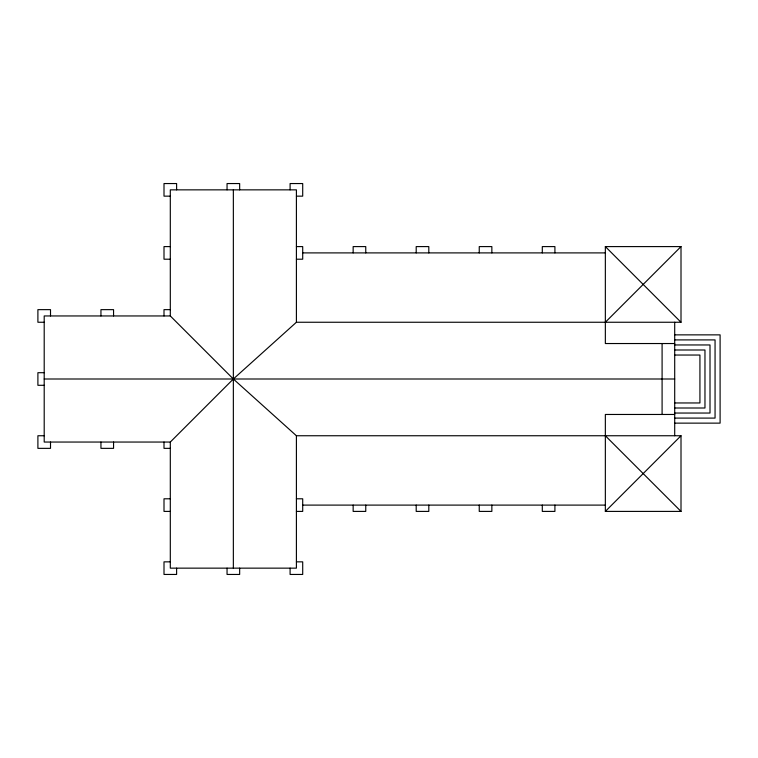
<?xml version="1.0" encoding="UTF-8"?>
<svg xmlns="http://www.w3.org/2000/svg" width="758" height="758" viewBox="0 0 758 758"><rect width="100%" height="100%" fill="white"/><g stroke="black" fill="none" stroke-linecap="round" stroke-linejoin="round"><path stroke-width="1.14" d="M674.705 414.465L605.348 414.465L605.348 511.404L681.006 511.404L681.006 435.746L296.406 435.746L233.35 379L170.304 315.953L44.201 315.953L44.201 442.047L170.304 442.047L233.35 379L296.406 322.254L681.006 322.254L681.006 246.596L605.348 246.596L605.348 343.535L674.705 343.535M605.348 322.254L681.006 246.596M605.348 511.404L681.006 435.746M170.304 196.151L164.003 196.151L164.003 183.55L176.614 183.55L176.614 189.851M296.406 196.151L302.707 196.151L302.707 183.55L290.096 183.55L290.096 189.851M170.304 246.596L164.003 246.596L164.003 259.208L170.304 259.208M296.406 246.596L302.707 246.596L302.707 259.208L296.406 259.208M302.707 252.897L605.348 252.897M170.304 309.643L164.003 309.643L164.003 315.953M44.201 322.254L37.9 322.254L37.9 309.643L50.511 309.643L50.511 315.953M674.705 334.865L720.1 334.865L720.1 423.135L674.705 423.135M674.705 339.906L715.059 339.906L715.059 418.094L674.705 418.094M674.705 344.956L710.009 344.956L710.009 413.044L674.705 413.044M674.705 349.997L704.968 349.997L704.968 408.003L674.705 408.003M674.705 355.038L699.928 355.038L699.928 402.962L674.705 402.962M44.201 372.699L37.9 372.699L37.9 385.301L44.201 385.301M44.201 379L674.705 379M44.201 435.746L37.9 435.746L37.9 448.357L50.511 448.357L50.511 442.047M170.304 448.357L164.003 448.357L164.003 442.047M170.304 498.792L164.003 498.792L164.003 511.404L170.304 511.404M296.406 498.792L302.707 498.792L302.707 511.404L296.406 511.404M302.707 505.103L605.348 505.103M170.304 561.849L164.003 561.849L164.003 574.45L176.614 574.45L176.614 568.149M296.406 561.849L302.707 561.849L302.707 574.45L290.096 574.45L290.096 568.149M605.348 246.596L681.006 322.254M605.348 435.746L681.006 511.404M674.705 322.254L674.705 435.746M662.094 343.535L662.094 414.465M554.913 252.897L554.913 246.596L542.302 246.596L542.302 252.897M554.913 505.103L554.913 511.404L542.302 511.404L542.302 505.103M491.857 252.897L491.857 246.596L479.245 246.596L479.245 252.897M491.857 505.103L491.857 511.404L479.245 511.404L479.245 505.103M428.81 252.897L428.81 246.596L416.199 246.596L416.199 252.897M428.81 505.103L428.81 511.404L416.199 511.404L416.199 505.103M365.763 252.897L365.763 246.596L353.152 246.596L353.152 252.897M365.763 505.103L365.763 511.404L353.152 511.404L353.152 505.103M296.406 322.254L296.406 189.851L170.304 189.851L170.304 315.953M296.406 435.746L296.406 568.149L170.304 568.149L170.304 442.047M239.661 189.851L239.661 183.55L227.049 183.55L227.049 189.851M239.661 568.149L239.661 574.45L227.049 574.45L227.049 568.149M233.35 189.851L233.35 568.149M113.558 315.953L113.558 309.643L100.947 309.643L100.947 315.953M113.558 442.047L113.558 448.357L100.947 448.357L100.947 442.047"/></g></svg>
